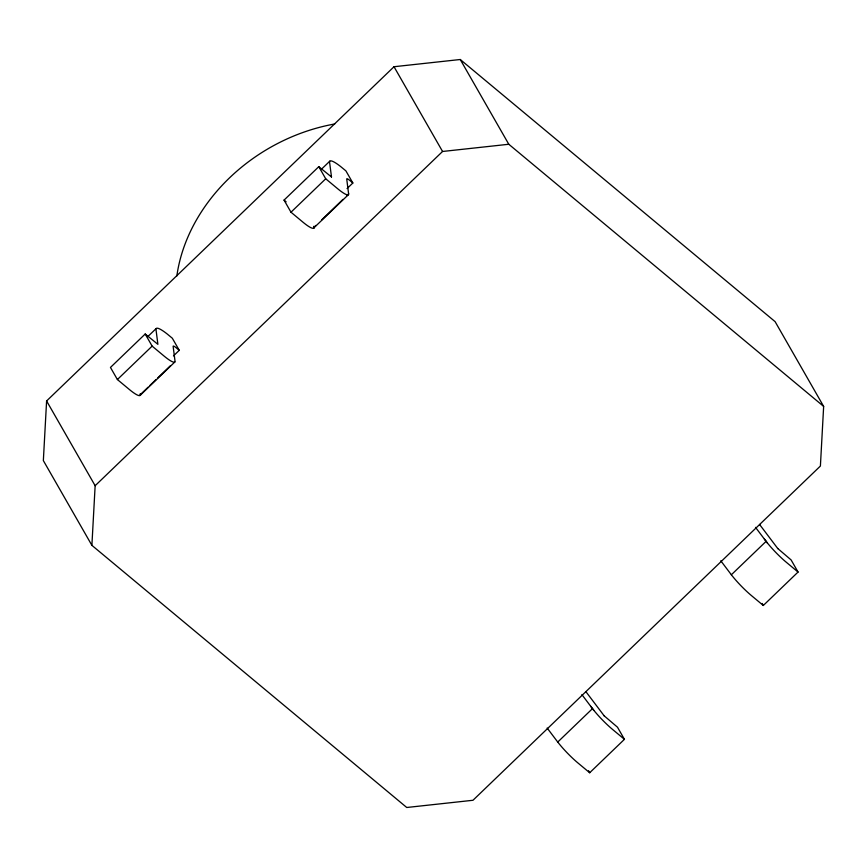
<?xml version="1.0" encoding="UTF-8"?>
<svg xmlns="http://www.w3.org/2000/svg" width="867" height="867" viewBox="0 0 867 867"><rect width="100%" height="100%" fill="white"/><g stroke="black" fill="none" stroke-linecap="round" stroke-linejoin="round"><path stroke-width="1.3" d="M46.601 400.966L43.35 460.594L91.891 545.354L406.753 807.491L472.981 800.274L820.399 466.034L823.65 406.406L775.109 321.646L460.247 59.509L394.019 66.726L46.601 400.966L95.142 485.715L91.891 545.354M140.4 394.452L140.335 395.059A26.682 4.454 46.1 0 1 129.205 389.37L117.392 379.54L110.467 367.435L145.201 334.012L157.892 344.329L155.941 329.092A31.559 5.267 46.1 0 1 167.168 333.968L172.327 338.228L179.263 350.333L173.465 355.903M313.995 227.121L313.93 227.728A26.682 4.454 46.1 0 1 302.789 222.039L290.987 212.209L284.051 200.104L318.796 166.681L331.497 176.976M347.06 188.572L352.847 183.002L349.704 180.379A7.088 1.181 46.1 0 0 346.735 179.09L348.664 194.306A26.682 4.454 46.1 0 1 337.534 188.616L325.721 178.786L318.796 166.681M321.061 169.585L329.742 161.229M147.466 336.916L156.158 328.56M290.987 212.209L325.721 178.786M117.392 379.54L152.137 346.117L145.201 334.012M313.973 227.262L315.913 225.409M321.7 219.839L342.931 199.41M346.789 195.693L348.718 193.84M140.389 394.593L148.105 387.17M150.034 385.306L155.832 379.735M157.761 377.882L170.3 365.809M313.648 228.119L348.382 194.696M140.053 395.45L174.798 362.027M95.142 485.715L442.56 151.476L508.788 144.258L823.65 406.406M777.742 548.497L791.116 559.941L798.052 572.047L763.318 605.469L751.505 595.64A26.682 4.454 46.1 0 1 732.528 576.262L731.358 574.778L766.103 541.355M604.126 715.774L617.499 727.218L624.435 739.323L589.69 772.746L577.888 762.917A26.682 4.454 46.1 0 1 558.912 743.539L557.741 742.054L592.486 708.632M798.052 572.047L786.25 562.217A26.682 4.454 46.1 0 1 767.273 542.84L764.369 539.068M284.051 200.104L286.121 201.827M179.263 350.333L176.109 347.71A7.088 1.181 46.1 0 0 173.14 346.421L175.08 361.637A26.682 4.454 46.1 0 1 163.939 355.947L152.137 346.117M624.435 739.323L612.633 729.494A26.682 4.454 46.1 0 1 593.657 710.116L590.752 706.345M759.525 524.394L777.84 548.627M755.525 527.353L767.349 543.002M720.78 560.776L731.358 574.778M585.908 691.671L604.223 715.904M581.898 694.63L593.732 710.279M547.164 728.052L557.741 742.054M460.247 59.509L508.788 144.258M762.158 603.454L763.318 605.469M394.019 66.726L442.56 151.476M352.847 183.002L345.911 170.886L340.764 166.637A31.559 5.267 46.1 0 0 329.525 161.761L331.497 176.998M588.541 770.73L589.69 772.746M313.854 226.309L314.071 227.956M140.259 393.64L140.487 395.287M176.846 275.955A171.135 140.519 -29.8 0 1 334.705 123.981"/></g></svg>
